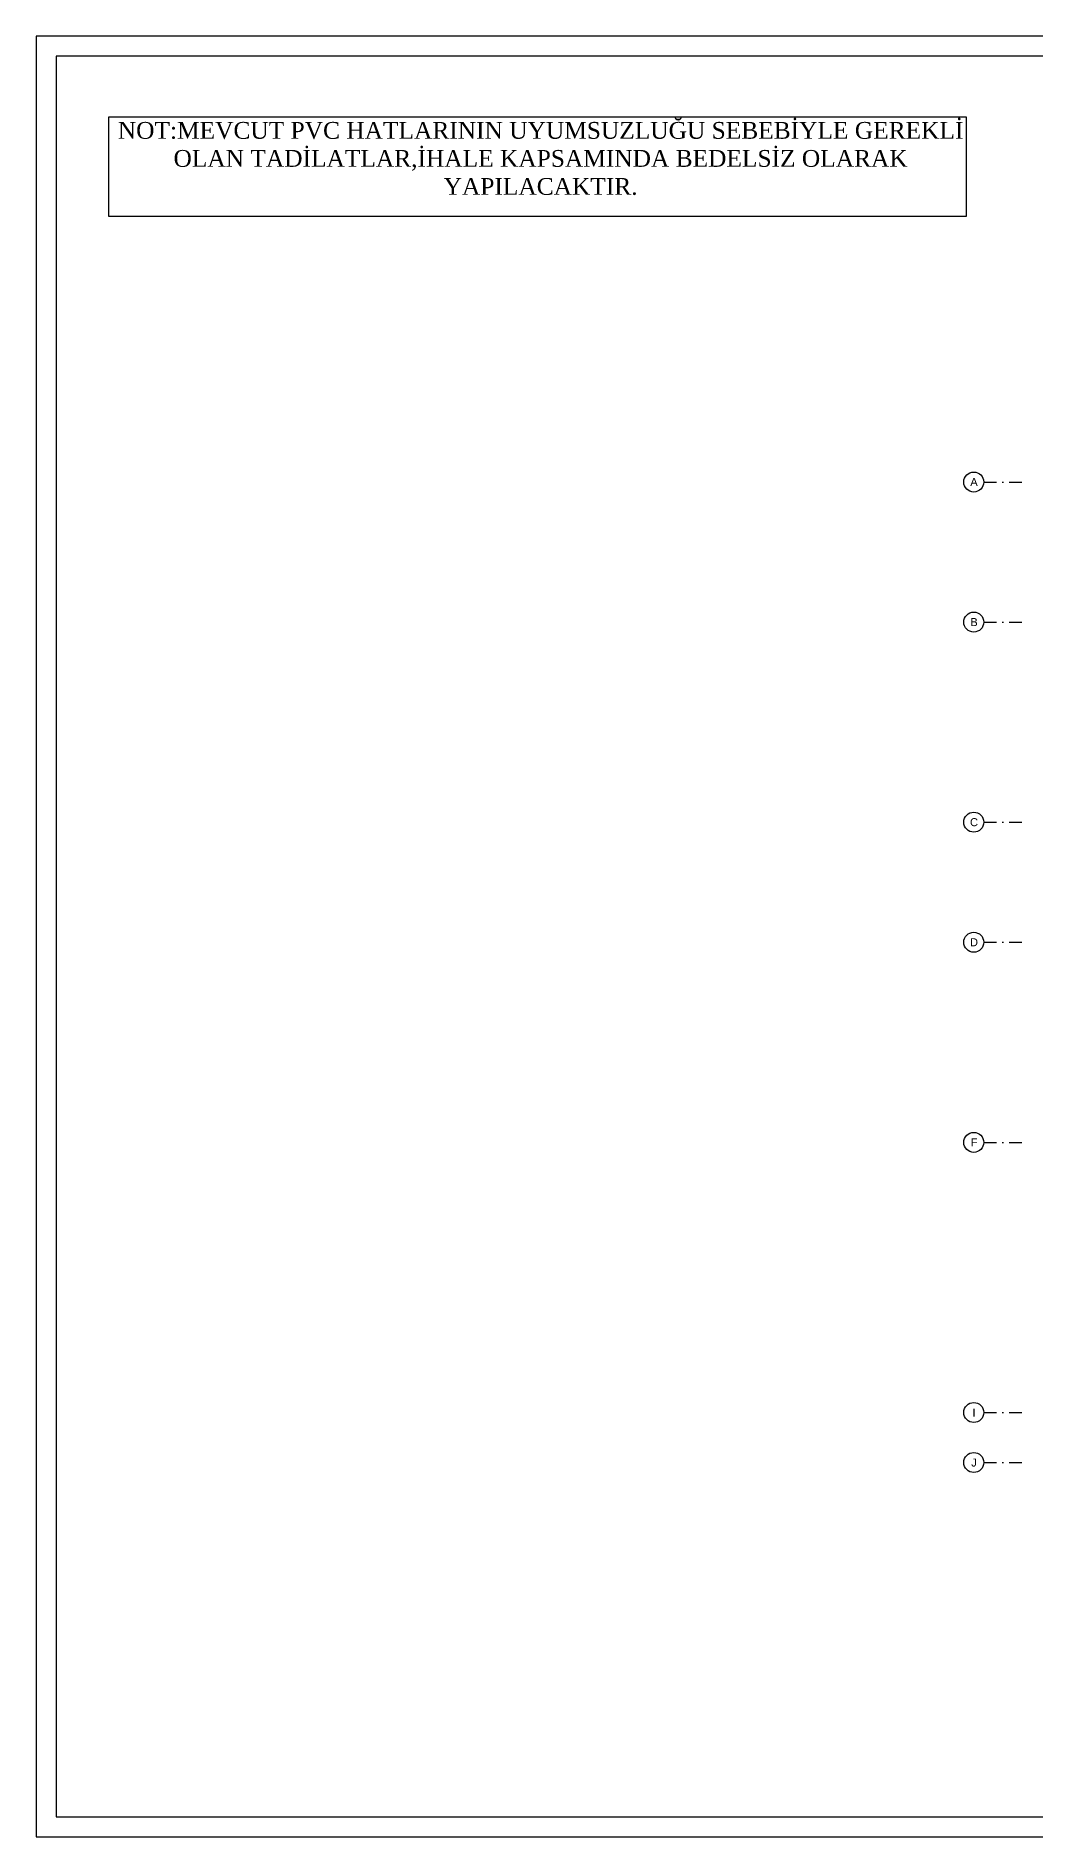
# Model space of a CAD drawing. Header units: centimetres. Extents: x 372964 to 529194, y 28783 to 59011.
# Drawn here: x 372964 to 377961, y 30011 to 39011 of the extents above; entities that cross this region are included whole.
import ezdxf
from ezdxf.enums import TextEntityAlignment as Align

# ---------------------------------------------------------------- set-up
doc = ezdxf.new("R2010")
doc.units = ezdxf.units.CM
doc.linetypes.add('DASHDOT', pattern=[25.4, 12.7, -6.35, 0, -6.35])
doc.layers.get('0').update_dxf_attribs({"lineweight": 9})
for name, color, linetype, lineweight in [('0-KRCN-IST-YAZI', 81, 'Continuous', 30), ('0-KRCN-MİMARİ-220526', 8, 'Continuous', 9), ('0-KRCN-Z-ANTET', 71, 'Continuous', 30)]:
    doc.layers.add(name, color=color, linetype=linetype, lineweight=lineweight)
doc.layers.add('AS_OLC_AKS', color=8, linetype='Continuous')
doc.styles.add('_yazı-50', font='arial.ttf')
doc.styles.add('YAZI', font='times.ttf')

# ---------------------------------------------------------------- blocks, each defined once
blk = doc.blocks.new('axis baloon')
blk.add_circle((0, 0), 50)
at = {"style": '_yazı-50'}
blk.add_attdef('AXE', text='', height=40, dxfattribs=at).set_placement((0, 0), align=Align.MIDDLE_CENTER)
blk = doc.blocks.new('Aks_P')
at = {"layer": 'AS_OLC_AKS', "linetype": 'DASHDOT', "ltscale": 5}
for points in [[(-380, 0), (-180, 0)], [(-380, -700), (-180, -700)], [(-380, -1700), (-180, -1700)], [(-380, -2300), (-180, -2300)], [(-380, -3300), (-180, -3300)], [(-380, -4650), (-180, -4650)], [(-380, -4900), (-180, -4900)]]:
    blk.add_lwpolyline(points, dxfattribs=at)
at = {"layer": 'AS_OLC_AKS'}
ref = blk.add_blockref('axis baloon', (-430, 0), dxfattribs=at)
ref.add_attrib('AXE', 'A', dxfattribs={"layer": '0', "height": 40, "style": '_yazı-50'}).set_placement((-428.7, 0), align=Align.MIDDLE_CENTER)
ref = blk.add_blockref('axis baloon', (-430, -700), dxfattribs=at)
ref.add_attrib('AXE', 'B', dxfattribs={"layer": '0', "height": 40, "style": '_yazı-50'}).set_placement((-428.7, -700), align=Align.MIDDLE_CENTER)
ref = blk.add_blockref('axis baloon', (-430, -1700), dxfattribs=at)
ref.add_attrib('AXE', 'C', dxfattribs={"layer": '0', "height": 40, "style": '_yazı-50'}).set_placement((-428.7, -1700), align=Align.MIDDLE_CENTER)
ref = blk.add_blockref('axis baloon', (-430, -2300), dxfattribs=at)
ref.add_attrib('AXE', 'D', dxfattribs={"layer": '0', "height": 40, "style": '_yazı-50'}).set_placement((-428.7, -2300), align=Align.MIDDLE_CENTER)
ref = blk.add_blockref('axis baloon', (-430, -3300), dxfattribs=at)
ref.add_attrib('AXE', 'F', dxfattribs={"layer": '0', "height": 40, "style": '_yazı-50'}).set_placement((-428.7, -3300), align=Align.MIDDLE_CENTER)
ref = blk.add_blockref('axis baloon', (-430, -4650), dxfattribs=at)
ref.add_attrib('AXE', 'I', dxfattribs={"layer": '0', "height": 40, "style": '_yazı-50'}).set_placement((-428.7, -4650), align=Align.MIDDLE_CENTER)
ref = blk.add_blockref('axis baloon', (-430, -4900), dxfattribs=at)
ref.add_attrib('AXE', 'J', dxfattribs={"layer": '0', "height": 40, "style": '_yazı-50'}).set_placement((-428.7, -4900), align=Align.MIDDLE_CENTER)
blk = doc.blocks.new('OPK-03-1_RD')
at = {"layer": 'AS_OLC_AKS'}
blk.add_blockref('Aks_P', (-120, 0), dxfattribs=at)
blk = doc.blocks.new('G$CBC016F8E')
blk.add_blockref('OPK-03-1_RD', (-26364.3, -3851.5))

msp = doc.modelspace()

# ---------------------------------------------------------------- linework, layer by layer
at = {"layer": '0-KRCN-Z-ANTET'}
for points in [[(372964.066, 30011.261), (513637.225, 30011.261), (513637.225, 39011.261), (372964.066, 39011.261)], [(373064.066, 30111.261), (404564.066, 30111.261), (404564.066, 38911.261), (373064.066, 38911.261)]]:
    msp.add_lwpolyline(points, close=True, dxfattribs=at)

# ---------------------------------------------------------------- next in the draw order: block references
at = {"layer": '0-KRCN-MİMARİ-220526'}
msp.add_blockref('G$CBC016F8E', (404564.066, 40634.016), dxfattribs=at)

# ---------------------------------------------------------------- next in the draw order: wipeouts: each hides what was drawn before it
at = {"color": 1}
msp.add_wipeout([(373328.432, 38608.082), (377612.432, 38608.082), (377612.432, 38109.682), (373328.432, 38109.682)], dxfattribs=at).dxf.layer = '0-KRCN-IST-YAZI'

# ---------------------------------------------------------------- next in the draw order: linework, layer by layer
at = {"layer": '0-KRCN-IST-YAZI', "color": 1}
msp.add_lwpolyline([(373328.432, 38608.082), (377612.432, 38608.082), (377612.432, 38109.682), (373328.432, 38109.682)], close=True, dxfattribs=at)
msp.add_lwpolyline([(373328.432, 38608.082), (377612.432, 38608.082), (377612.432, 38109.682), (373328.432, 38109.682)], close=True, dxfattribs=at)

# ---------------------------------------------------------------- next in the draw order: texts
at = {"layer": '0-KRCN-IST-YAZI', "color": 1, "insert": (375485.41, 38581.695), "char_height": 84, "width": 4452, "attachment_point": 2, "style": 'YAZI'}
msp.add_mtext('NOT:MEVCUT PVC HATLARININ UYUMSUZLUĞU SEBEBİYLE GEREKLİ OLAN TADİLATLAR,İHALE KAPSAMINDA BEDELSİZ OLARAK YAPILACAKTIR.', dxfattribs=at)

doc.saveas('drawing.dxf')
